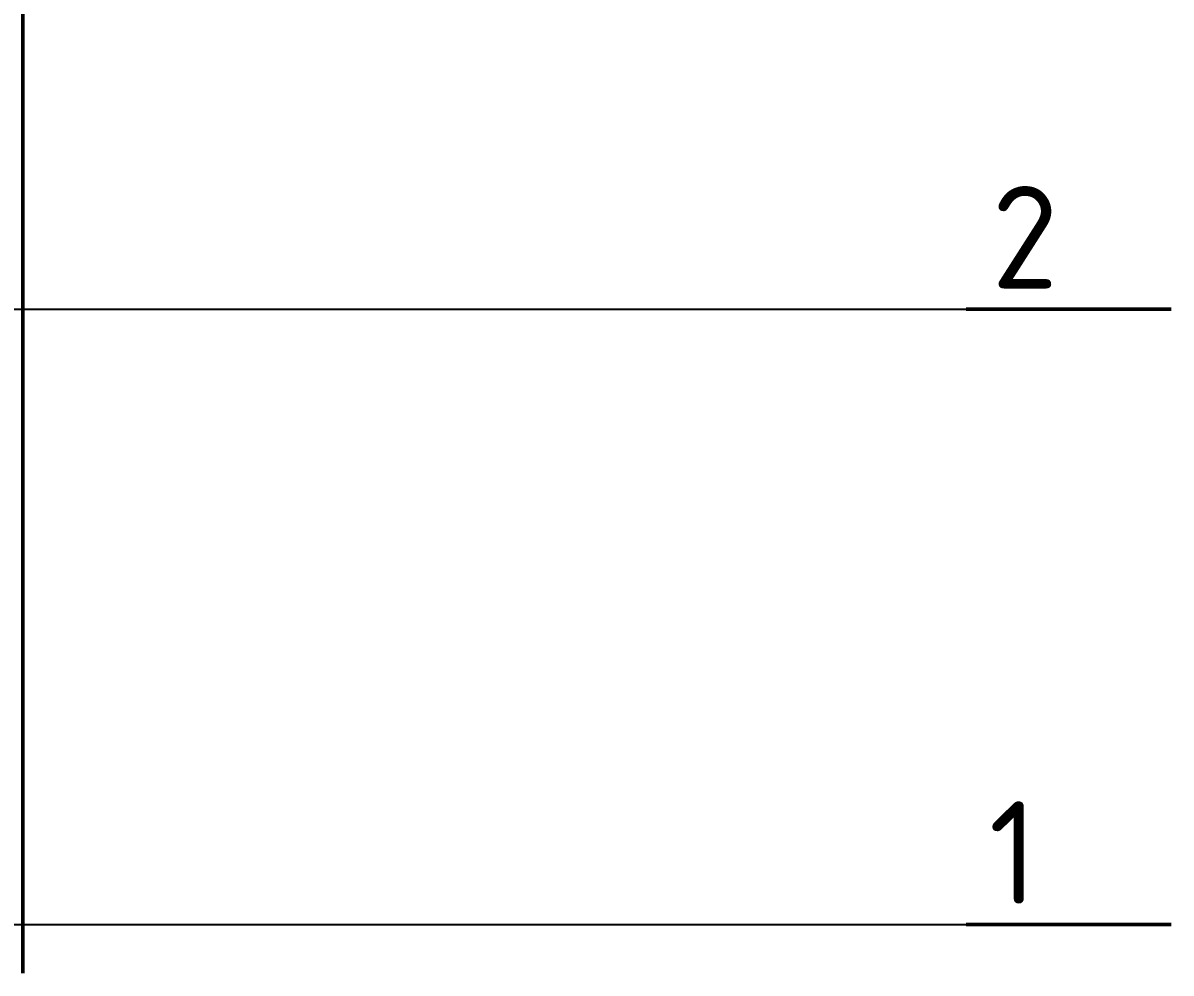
# Model space of a CAD drawing. Header units: millimetres. Extents: x -190 to 12889, y -227 to 3957.
# Drawn here: x 2152.2 to 2208.2, y 1988.1 to 2034.4 of the extents above; entities that cross this region are included whole.
import ezdxf
from ezdxf import colors
from ezdxf.entities.mleader import LeaderData, LeaderLine
from ezdxf.math import Vec2, Vec3

# ---------------------------------------------------------------- set-up
doc = ezdxf.new("R2010")
doc.units = ezdxf.units.MM
doc.header["$LTSCALE"] = 0.7
doc.layers.get('0').update_dxf_attribs({"color": 255})
doc.layers.add('AM_5', color=10, linetype='Continuous', lineweight=25)
doc.layers.add('CON', color=7, linetype='Continuous', lineweight=50)
doc.styles.add('TCVN7824', font='tcvn+7284-2003r.ttf', dxfattribs={"height": 3.5})

# ---------------------------------------------------------------- blocks, each defined once
blk = doc.blocks.new('_Dot')
at = {"color": 0, "linetype": 'ByBlock', "lineweight": -2}
blk.add_line((-0.5, 0), (-1, 0), dxfattribs=at)
at = {"color": 0, "linetype": 'ByBlock', "const_width": 0.5}
blk.add_lwpolyline([(-0.25, 0, 1), (0.25, 0, 1)], format="xyb", close=True, dxfattribs=at)

msp = doc.modelspace()

# ---------------------------------------------------------------- linework, layer by layer
at = {"layer": 'CON', "color": 7, "linetype": 'Continuous'}
msp.add_line((2152.1588, 2168.0693), (2152.1588, 1988.0693), dxfattribs=at)
at = {"layer": 'CON'}
for p, q in [((2208.1696, 2020.4384), (2198.1696, 2020.4384)), ((2208.1696, 1990.4412), (2198.1696, 1990.4412))]:
    msp.add_line(p, q, dxfattribs=at)

# ---------------------------------------------------------------- leaders
at = {"layer": 'AM_5', "ltscale": 0.2}
ml = msp.add_multileader_mtext('Standard', dxfattribs=at)
ml.set_content('2', color=256, style='TCVN7824')
ml.set_leader_properties()
ml.set_arrow_properties(name='DOT')
ml.build(insert=Vec2(0, 0))
ml.multileader.update_dxf_attribs({"text_left_attachment_type": 6, "text_right_attachment_type": 6, "dogleg_length": 0.36, "arrow_head_size": 3})
ctx = ml.context
ctx.base_point, ctx.char_height, ctx.arrow_head_size, ctx.plane_origin = Vec3(2198.1696, 2020.4384), 5, 3, Vec3(2144.7785, 2020.4384)
ctx.left_attachment, ctx.right_attachment, ctx.text_align_type = 6, 6, 2
notes = []
notes.append((ctx, [(0, (1, 1, 0), (2197.8096, 2020.4384), (1, 0), 0.36, [(0, [(2144.7785, 2020.4384)], 0, [])])]))
ctx.mtext.insert, ctx.mtext.alignment, ctx.mtext.flow_direction = Vec3(2202.6696, 2026.4384), 3, 5
ml = msp.add_multileader_mtext('Standard', dxfattribs=at)
ml.set_content('1', color=256, style='TCVN7824')
ml.set_leader_properties()
ml.set_arrow_properties(name='DOT')
ml.build(insert=Vec2(0, 0))
ml.multileader.update_dxf_attribs({"text_left_attachment_type": 6, "text_right_attachment_type": 6, "dogleg_length": 0.36, "arrow_head_size": 3})
ctx = ml.context
ctx.base_point, ctx.char_height, ctx.arrow_head_size, ctx.plane_origin = Vec3(2198.1696, 1990.4412), 5, 3, Vec3(2119.2901, 1990.4412)
ctx.left_attachment, ctx.right_attachment, ctx.text_align_type = 6, 6, 2
notes.append((ctx, [(0, (1, 1, 0), (2197.8096, 1990.4412), (1, 0), 0.36, [(0, [(2119.2901, 1990.4412)], 0, [])])]))
ctx.mtext.insert, ctx.mtext.alignment, ctx.mtext.flow_direction = Vec3(2201.6696, 1996.4412), 3, 5
for ctx, leaders in notes:
    for number, flags, end, landing, length, lines in leaders:
        leader = LeaderData()
        leader.index, (leader.has_last_leader_line, leader.has_dogleg_vector, leader.attachment_direction) = number, flags
        leader.last_leader_point, leader.dogleg_vector, leader.dogleg_length = Vec3(end), Vec3(landing), length
        for number, points, colour, breaks in lines:
            line = LeaderLine()
            line.index, line.vertices, line.color, line.breaks = number, Vec3.list(points), colors.encode_raw_color(colour), breaks
            leader.lines.append(line)
        ctx.leaders.append(leader)

doc.saveas('drawing.dxf')
